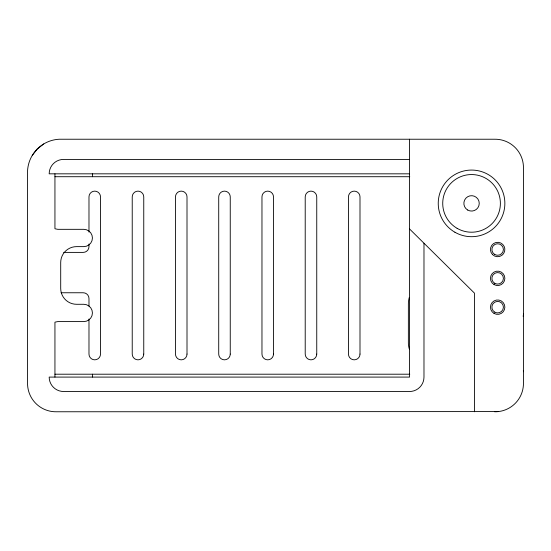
<?xml version="1.0" encoding="UTF-8"?>
<svg xmlns="http://www.w3.org/2000/svg" width="551" height="551" viewBox="0 0 551 551"><rect width="100%" height="100%" fill="white"/><g stroke="black" fill="none" stroke-linecap="round" stroke-linejoin="round"><path stroke-width="0.83" d="M32.261 155.416L37.289 148.97L43.736 143.942M498.4 411.583L56.381 411.769A28.349 28.349 0 0 1 27.55 382.938L27.55 170.948A33.397 33.397 0 0 1 59.267 139.231L494.619 139.231A28.349 28.349 0 0 1 523.45 168.062L523.45 382.938A28.349 28.349 0 0 1 494.619 411.769M409.565 159.411L63.592 159.411A14.416 14.416 0 0 0 49.177 173.827L409.565 173.827M54.942 176.713L409.765 176.713M63.641 252.392L83.215 252.392A5.765 5.765 0 0 0 88.98 246.628L88.98 244.059M61.085 292.76L83.215 292.76A5.765 5.765 0 0 1 88.98 298.525L88.98 306.218M54.942 374.205L409.765 374.205M409.565 228.968L474.439 293.118L474.439 411.769M423.981 243.225L423.981 377.091A14.416 14.416 0 0 1 409.565 391.506L63.592 391.506A14.416 14.416 0 0 1 49.177 377.091L409.565 377.091L409.565 139.231M92.423 173.827L92.423 176.713M92.423 374.205L92.423 377.091M88.98 232.054L88.98 196.893A5.765 5.765 0 0 1 94.744 191.128A5.765 5.765 0 0 1 100.509 196.893L100.509 354.073A5.765 5.765 0 0 1 94.744 359.837A5.765 5.765 0 0 1 88.98 354.073L88.98 319.036M54.942 173.827L54.942 228.768L57.821 229.326L83.773 229.326A8.651 8.651 0 0 1 92.423 237.977A8.651 8.651 0 0 1 83.773 246.628L76.561 246.628A15.855 15.855 0 0 0 60.706 262.483L60.706 288.435A15.855 15.855 0 0 0 76.561 304.29L83.773 304.29A8.651 8.651 0 0 1 92.423 312.94A8.651 8.651 0 0 1 83.773 321.591L57.821 321.591L54.942 322.149L54.942 377.091M523.45 314.056A8.685 8.685 0 0 1 523.147 316.288M523.354 370.596A8.878 8.878 0 0 1 523.45 371.718M409.248 297.519A25.828 25.828 0 0 0 408.367 304.2L408.367 342.887A20.18 20.18 0 0 0 409.496 349.548M359.996 354.073L359.996 196.893A5.765 5.765 0 0 0 354.224 191.128A5.765 5.765 0 0 0 348.459 196.893L348.459 354.073A5.765 5.765 0 0 0 354.224 359.837A5.765 5.765 0 0 0 359.996 354.073M316.749 354.073L316.749 196.893A5.765 5.765 0 0 0 310.978 191.128A5.765 5.765 0 0 0 305.213 196.893L305.213 354.073A5.765 5.765 0 0 0 310.978 359.837A5.765 5.765 0 0 0 316.749 354.073M273.496 354.073L273.496 196.893A5.765 5.765 0 0 0 267.731 191.128A5.765 5.765 0 0 0 261.966 196.893L261.966 354.073A5.765 5.765 0 0 0 267.731 359.837A5.765 5.765 0 0 0 273.496 354.073M230.249 354.073L230.249 196.893A5.765 5.765 0 0 0 224.484 191.128A5.765 5.765 0 0 0 218.719 196.893L218.719 354.073A5.765 5.765 0 0 0 224.484 359.837A5.765 5.765 0 0 0 230.249 354.073M187.003 354.073L187.003 196.893A5.765 5.765 0 0 0 181.238 191.128A5.765 5.765 0 0 0 175.473 196.893L175.473 354.073A5.765 5.765 0 0 0 181.238 359.837A5.765 5.765 0 0 0 187.003 354.073M143.756 354.073L143.756 196.893A5.765 5.765 0 0 0 137.991 191.128A5.765 5.765 0 0 0 132.226 196.893L132.226 354.073A5.765 5.765 0 0 0 137.991 359.837A5.765 5.765 0 0 0 143.756 354.073M454.899 232.226A33.301 33.301 0 0 0 504.861 203.381A33.301 33.301 0 0 0 454.899 174.536A33.301 33.301 0 0 0 454.899 232.226M457.137 228.348A28.831 28.831 0 0 0 500.384 203.381A28.831 28.831 0 0 0 457.137 178.414A28.831 28.831 0 0 0 457.137 228.348M467.709 210.041A7.693 7.693 0 0 0 479.246 203.381A7.693 7.693 0 0 0 467.709 196.721A7.693 7.693 0 0 0 467.709 210.041M494.047 313.416A7.211 7.211 0 0 0 504.861 307.176A7.211 7.211 0 0 0 494.047 300.929A7.211 7.211 0 0 0 494.047 313.416M494.047 284.585A7.211 7.211 0 0 0 504.861 278.345A7.211 7.211 0 0 0 494.047 272.098A7.211 7.211 0 0 0 494.047 284.585M492.553 254.61A7.211 7.211 0 0 0 504.613 251.38A7.211 7.211 0 0 0 495.783 242.55A7.211 7.211 0 0 0 492.553 254.61M494.764 312.169A5.765 5.765 0 0 0 503.414 307.176A5.765 5.765 0 0 0 494.764 302.182A5.765 5.765 0 0 0 494.764 312.169M494.764 283.338A5.765 5.765 0 0 0 503.414 278.345A5.765 5.765 0 0 0 494.764 273.351A5.765 5.765 0 0 0 494.764 283.338M494.764 254.507A5.765 5.765 0 0 0 503.414 249.513A5.765 5.765 0 0 0 494.764 244.52A5.765 5.765 0 0 0 494.764 254.507"/></g></svg>
